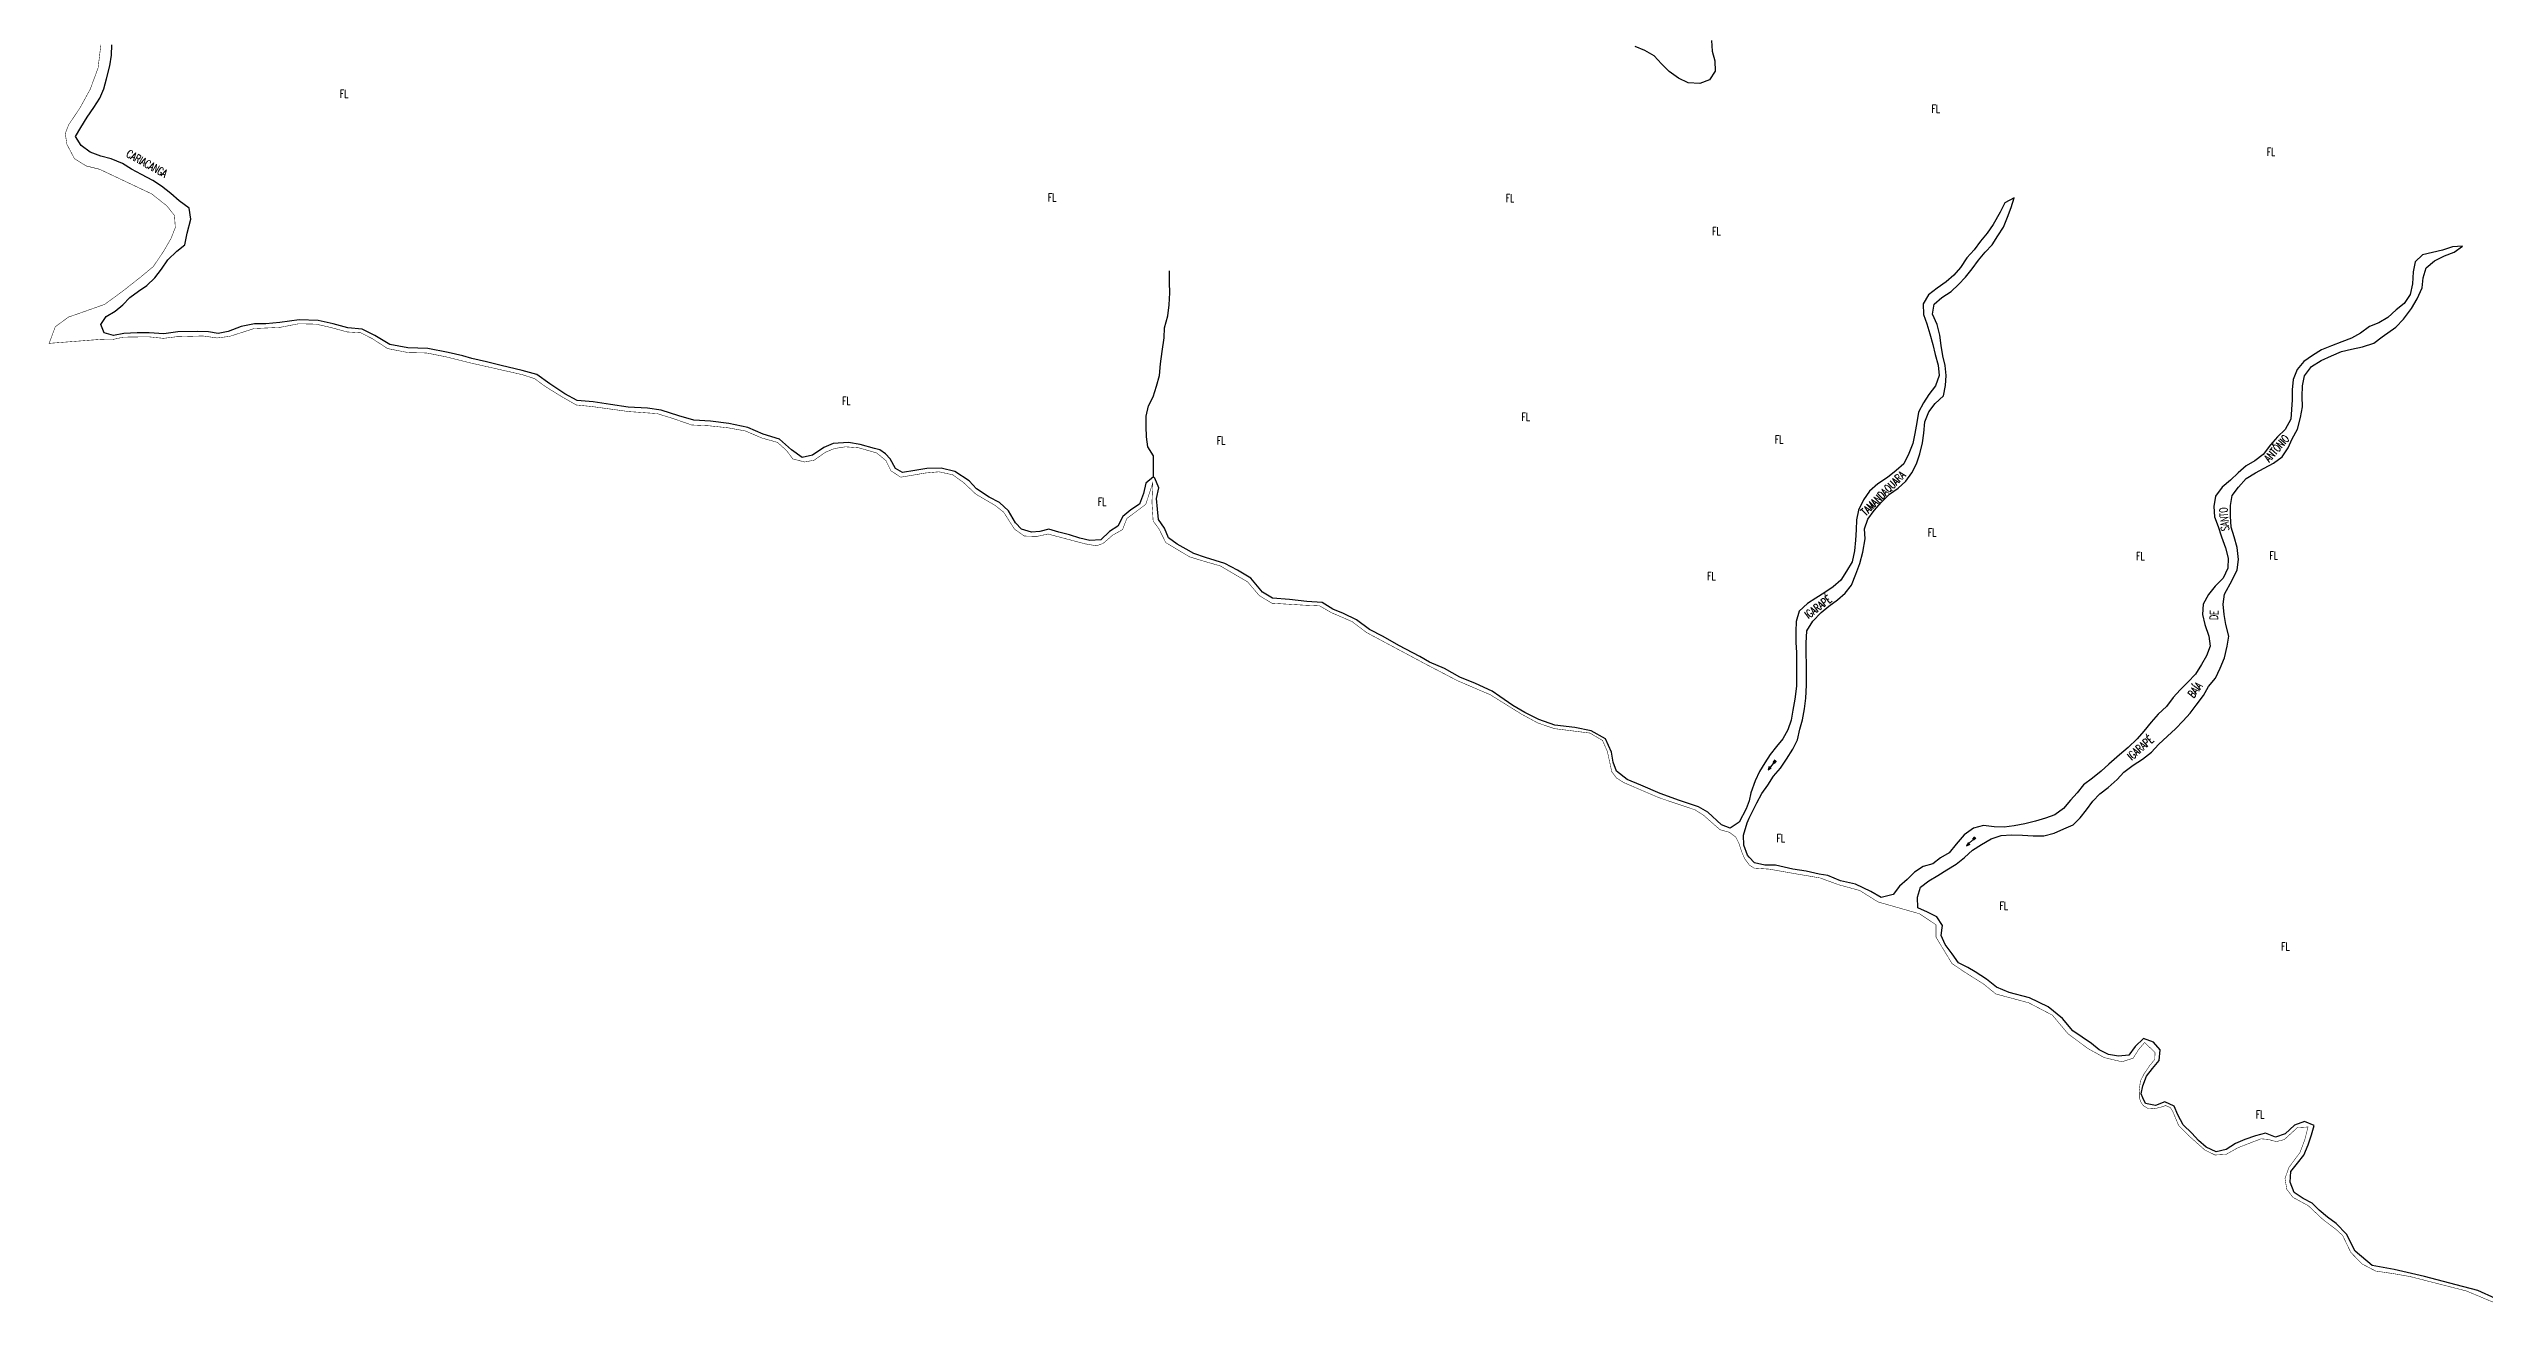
# Model space of a CAD drawing. Header units: millimetres. Extents: x 203684 to 206468, y 4869193 to 4871613.
# Drawn here: x 203787 to 205005, y 4869743 to 4870369 of the extents above; entities that cross this region are included whole.
import ezdxf

# ---------------------------------------------------------------- set-up
doc = ezdxf.new("R2010")
doc.units = ezdxf.units.MM
for name, color, linetype in [('HD-CURSO-INTER', 170, 'Continuous'), ('HD-CURSO-PERENE', 170, 'Continuous'), ('HD-TXT-PERENE', 170, 'Continuous'), ('LM-LIM-SETOR-FISCAL', 250, 'Continuous'), ('VG-ORLA-VEGETACAO', 90, 'Continuous'), ('VG-TXT-VEGETACAO', 90, 'Continuous')]:
    doc.layers.add(name, color=color, linetype=linetype)
doc.styles.add('ARIAL', font='simplex.shx')

# ---------------------------------------------------------------- blocks, each defined once
blk = doc.blocks.new('COD035', base_point=(204151.739768, 4871380.185491))
at = {"layer": 'HD-CURSO-PERENE'}
for p, q in [((204151.739768, 4871380.591222), (204153.239768, 4871380.591222)), ((204151.739768, 4871380.191222), (204157.739768, 4871380.191222)), ((204151.739768, 4871379.791222), (204153.239768, 4871379.791222))]:
    blk.add_line(p, q, dxfattribs=at)
blk.add_lwpolyline([(204155.939768, 4871379.591222), (204157.739768, 4871380.191222), (204155.939768, 4871380.791222)], dxfattribs=at)

msp = doc.modelspace()

# ---------------------------------------------------------------- linework, layer by layer
at = {"layer": 'HD-CURSO-INTER'}
msp.add_polyline3d([(204339.5, 4870155.2, 2.5), (204339.5, 4870160.6, 2.5), (204339.5, 4870165.7, 2.5), (204336.6, 4870170.2, 2.5), (204335.9, 4870175.3, 2.5), (204335.8, 4870180.4, 2.5), (204335.8, 4870185.6, 2.5), (204337, 4870190.8, 2.5), (204339.3, 4870195.3, 2.6), (204340.9, 4870200.6, 2.8), (204342.4, 4870206, 3), (204342.9, 4870211.8, 3), (204343.8, 4870217.9, 3), (204344.8, 4870224.7, 3), (204345, 4870229.8, 3), (204346.7, 4870235.7, 3), (204347.3, 4870241.2, 3.1), (204347.7, 4870247.2, 3.1), (204347.5, 4870252.5, 3.1), (204347.4, 4870258.2, 3.3)], dxfattribs=at)
at = {"layer": 'HD-CURSO-PERENE'}
for points in [[(204637.3, 4869993.4, 2.2), (204635.8, 4869989.3, 2.2), (204632.3, 4869982.6, 2.2), (204627.8, 4869979.7, 2.2), (204623.4, 4869981.4, 2.5), (204616.7, 4869987.6, 2.5), (204612, 4869990.4, 2.5), (204602.4, 4869993.5, 2.5), (204592.8, 4869997, 2.5), (204583.2, 4870001.1, 2.5), (204576.3, 4870004, 2.5), (204570.9, 4870008.1, 2.5), (204569.3, 4870012.7, 2.5), (204568.5, 4870017.6, 2.5), (204565.4, 4870024.4, 2.5), (204558.3, 4870028.4, 2.5), (204550.2, 4870030, 2.5), (204540.2, 4870031.1, 2.5), (204532.2, 4870034, 2.5), (204525.2, 4870037.5, 2.5), (204519.2, 4870041, 2.5), (204512.7, 4870045.4, 2.5), (204508.8, 4870048.2, 2.5), (204500.4, 4870051.9, 2.5), (204492.7, 4870055.2, 2.5), (204485, 4870059.5, 2.5), (204477.5, 4870062.7, 2.5), (204472.6, 4870065.4, 2.5), (204462.2, 4870070.9, 2.5), (204454.3, 4870075.5, 2.5), (204447.4, 4870079, 2.5), (204441, 4870083.8, 2.5), (204434.4, 4870086.9, 2.5), (204429.2, 4870089.2, 2.5), (204423.8, 4870092.4, 2.5), (204416.2, 4870093, 2.5), (204407.5, 4870093.9, 2.5), (204399, 4870094.6, 2.5), (204394, 4870097.7, 2.5), (204388.2, 4870104.7, 2.5), (204381.4, 4870108.6, 2.5), (204375.1, 4870112, 2.5), (204365.5, 4870115, 2.5), (204359.6, 4870116.9, 2.5), (204355.8, 4870119.1, 2.5), (204351.3, 4870121.7, 2.5), (204347, 4870124.8, 2.5), (204345, 4870129.7, 2.5), (204342, 4870133.9, 2.5), (204341.4, 4870139.1, 2.5), (204340.9, 4870144.5, 2.5), (204342.1, 4870149.8, 2.5), (204340.2, 4870154.6, 2.5), (204339.5, 4870155.2, 2.5), (204335.7, 4870152.2, 2.5), (204334.4, 4870146.9, 2.5), (204332.5, 4870141.6, 2.5), (204328.1, 4870138.8, 2.5), (204324.2, 4870135.5, 2.5), (204321.7, 4870130.7, 2.5), (204317.5, 4870127.9, 2.5), (204313.1, 4870123.8, 2.5), (204307.6, 4870123.5, 2.5), (204302.7, 4870124.7, 2.5), (204297.4, 4870126.3, 2.5), (204292.1, 4870127.7, 2.5), (204287.1, 4870129.2, 2.5), (204282.6, 4870128, 2.9), (204278.4, 4870127.7, 2.9), (204273.4, 4870129.2, 2.9), (204270.4, 4870132.3, 2.9), (204267, 4870138.3, 2.9), (204262.5, 4870142.4, 2.9), (204257.3, 4870145.2, 2.9), (204251, 4870149.3, 2.9), (204247.3, 4870153.3, 2.9), (204240.1, 4870157.9, 2.9), (204233.3, 4870159.6, 2.9), (204226.2, 4870159.5, 2.9), (204220.1, 4870158.5, 2.9), (204213.9, 4870157.5, 2.9), (204210.4, 4870159.5, 2.9), (204207.8, 4870164.3, 2.9), (204205.5, 4870166.8, 2.9), (204202.7, 4870168.8, 2.9), (204200, 4870169.5, 2.9), (204192.8, 4870171.5, 2.9), (204186.9, 4870172.5, 2.9), (204179.3, 4870171.9, 2.9), (204174.6, 4870169.9, 2.9), (204169, 4870166.1, 2.9), (204163.8, 4870164.9, 2.9), (204158.5, 4870168.8, 2.9), (204152.4, 4870174.1, 2.9), (204144.3, 4870176.6, 2.9), (204136.7, 4870180, 2.9), (204127.2, 4870181.9, 2.9), (204118, 4870183.1, 2.9), (204109.6, 4870183.6, 2.9), (204102.2, 4870185.7, 2.9), (204093.4, 4870188.6, 2.9), (204086.5, 4870189.6, 2.9), (204076.8, 4870190.1, 2.9), (204068, 4870191.4, 2.9), (204059.4, 4870192.7, 2.9), (204051.3, 4870193.5, 2.9), (204045.1, 4870196.8, 2.9), (204037.7, 4870201.7, 2.9), (204031.2, 4870206.4, 2.9), (204023.8, 4870208.4, 2.9), (204013.3, 4870211, 2.9), (204006, 4870212.7, 2.9), (203998.6, 4870214.4, 2.9), (203994.2, 4870215.8, 2.9), (203986.8, 4870217.4, 2.9), (203976.7, 4870219.4, 2.9), (203966.7, 4870219.7, 2.9), (203957.6, 4870221.4, 2.9), (203950.2, 4870226, 2.9), (203943.9, 4870229.1, 2.9), (203936.6, 4870229.8, 2.9), (203929.3, 4870231.8, 2.9), (203921.9, 4870233.4, 2.9), (203912.4, 4870233.7, 2.9), (203902.7, 4870232.4, 2.9), (203895.6, 4870231.8, 2.9), (203890, 4870231.8, 2.9), (203883.3, 4870230.5, 2.9), (203876.9, 4870227.9, 2.9), (203871.8, 4870227, 2.9), (203867, 4870227.8, 2.9), (203861.4, 4870228, 2.9), (203851.6, 4870227.7, 2.9), (203844.6, 4870226.7, 2.9), (203837.4, 4870227.3, 2.9), (203831.3, 4870227.3, 2.9), (203824.7, 4870227, 2.9), (203819.5, 4870225.9, 2.9), (203814.8, 4870227.3, 2.9), (203813.2, 4870231.5, 2.9), (203815.9, 4870235.5, 2.9), (203820.4, 4870238.1, 2.9), (203824.2, 4870241.3, 2.9), (203827.7, 4870244.9, 2.9), (203832, 4870248.1, 2.9), (203836.2, 4870251, 2.9), (203840.1, 4870254.7, 2.9), (203843.5, 4870259.1, 2.9), (203846.6, 4870263.8, 2.9), (203851.1, 4870268, 2.9), (203855.1, 4870271.2, 2.9), (203856.3, 4870277, 2.9), (203858.1, 4870284, 2.9), (203857.3, 4870289.5, 2.9), (203852.4, 4870293.3, 2.9), (203848.2, 4870296.9, 2.9), (203843.5, 4870300.5, 2.9), (203839.2, 4870303.4, 2.9), (203833.5, 4870306.4, 2.9), (203828.5, 4870309, 2.9), (203824, 4870311.9, 2.9), (203818.4, 4870314.3, 2.9), (203813.2, 4870315.5, 2.9), (203807.8, 4870317.6, 2.9), (203803.4, 4870320.9, 2.9), (203800.5, 4870325.4, 2.9), (203803.2, 4870329.9, 2.9), (203806.4, 4870335, 2.9), (203809.6, 4870339.9, 2.9), (203812.6, 4870344.6, 2.9), (203814.7, 4870349.3, 2.9), (203816, 4870354.2, 2.9), (203817.7, 4870360.8, 2.9), (203818.5, 4870366, 2.9), (203818.6, 4870371.3, 2.9)], [(204637.3, 4869984.6, 2.2), (204638.5, 4869987, 2.2), (204641.1, 4869992.4, 2.2), (204643.6, 4869997, 2.2), (204646.6, 4870001.2, 2.2), (204649.4, 4870005.6, 2.2), (204652.9, 4870009.6, 2.2), (204655.9, 4870014.2, 2.2), (204659.1, 4870019.1, 2.2), (204661.4, 4870023.9, 2.2), (204662.6, 4870029.1, 2.2), (204664, 4870033.9, 2.2), (204665, 4870039.3, 2.2), (204665.6, 4870044.7, 2.2), (204665.9, 4870051.1, 2.2), (204665.9, 4870056.6, 2.2), (204665.9, 4870061.7, 2.2), (204665.8, 4870067, 2.2), (204665.8, 4870072.1, 2.2), (204666.1, 4870078.3, 2.2), (204669.2, 4870083.1, 2.2), (204673.3, 4870087.4, 2.2), (204677.2, 4870090.7, 2.2), (204681.4, 4870093.8, 2.2), (204685.3, 4870097.1, 2.2), (204688.4, 4870101.2, 2.2), (204690.7, 4870106.7, 2.2), (204692.6, 4870112, 2.2), (204694.2, 4870117.6, 2.2), (204695.3, 4870124.3, 2.2), (204695, 4870129.3, 2.2), (204696.6, 4870134.2, 2.2), (204699.8, 4870138.5, 2.2), (204703.4, 4870142.6, 2.2), (204707.4, 4870146.7, 2.2), (204711.8, 4870149.7, 2.2), (204715.7, 4870153.1, 2.2), (204718.7, 4870157.3, 2.2), (204721, 4870161.8, 2.2), (204722.7, 4870166.8, 2.2), (204723.9, 4870172.2, 2.2), (204724.6, 4870177.1, 2.2), (204725.1, 4870182.7, 2.2), (204727.2, 4870187.7, 2.2), (204730.3, 4870192, 2.2), (204734.4, 4870195.8, 2.2), (204735.5, 4870200.9, 2.2), (204735.7, 4870205.9, 2.2), (204735.2, 4870210.9, 2.2), (204734.1, 4870215.8, 2.2), (204733.3, 4870221, 2.2), (204732.6, 4870226.1, 2.2), (204731.2, 4870231.5, 2.2), (204729, 4870236.6, 2.2), (204729.8, 4870241.6, 2.2), (204733.6, 4870245, 2.2), (204738.2, 4870248, 2.2), (204742, 4870251.4, 2.2), (204745.4, 4870255.1, 2.2), (204748.8, 4870259.2, 2.2), (204752, 4870263.5, 2.2), (204755.3, 4870267.5, 2.2), (204758.7, 4870271.3, 2.2), (204761.6, 4870275.7, 2.2), (204764.5, 4870280, 2.2), (204766.5, 4870285.1, 2.2), (204768.3, 4870289.9, 2.2), (204769.7, 4870294.7, 2.2), (204765.1, 4870292.2, 2.2), (204762.8, 4870287.5, 2.2), (204759.3, 4870281.4, 2.2), (204756.3, 4870277.1, 2.2), (204753, 4870273.1, 2.2), (204749.8, 4870268.7, 2.2), (204746.1, 4870264.8, 2.2), (204742.9, 4870260, 2.2), (204739.6, 4870256.1, 2.2), (204735.7, 4870252.7, 2.2), (204731.3, 4870249.6, 2.2), (204727, 4870246.2, 2.2), (204724.3, 4870241.8, 2.2), (204724.4, 4870236.5, 2.2), (204726.2, 4870231.8, 2.2), (204727.7, 4870226.7, 2.2), (204729.1, 4870221.5, 2.2), (204730.3, 4870216.4, 2.2), (204731.7, 4870211.1, 2.2), (204732.3, 4870206, 2.2), (204730.4, 4870200.8, 2.2), (204727.1, 4870196.5, 2.2), (204724.4, 4870192.2, 2.2), (204722, 4870187.6, 2.2), (204721.2, 4870182.5, 2.2), (204720.2, 4870176.9, 2.2), (204719.1, 4870171.9, 2.2), (204717.2, 4870167, 2.2), (204714.6, 4870161.7, 2.2), (204710.8, 4870158.4, 2.2), (204706.5, 4870155, 2.2), (204701.6, 4870151.8, 2.2), (204697.4, 4870148.2, 2.2), (204694.5, 4870143.8, 2.2), (204691.9, 4870138.7, 2.2), (204690.9, 4870133.8, 2.2), (204690.8, 4870128.8, 2.2), (204690.5, 4870123.6, 2.2), (204690, 4870118.3, 2.2), (204688.8, 4870112.8, 2.2), (204686, 4870108.2, 2.2), (204683.1, 4870103.7, 2.2), (204679.3, 4870100.3, 2.2), (204675.1, 4870097.4, 2.2), (204670.7, 4870094.7, 2.2), (204666.4, 4870091.9, 2.2), (204662.3, 4870088.1, 2.2), (204660.8, 4870083, 2.2), (204660.6, 4870078, 2.2), (204660.7, 4870072.4, 2.2), (204660.9, 4870067.4, 2.2), (204660.9, 4870062, 2.2), (204660.9, 4870056.4, 2.2), (204660.9, 4870050.7, 2.2), (204660.2, 4870044.2, 2.2), (204659.1, 4870038.6, 2.2), (204658.3, 4870033.6, 2.2), (204656.7, 4870028.8, 2.2), (204654.2, 4870024.4, 2.2), (204651, 4870020.5, 2.2), (204647.8, 4870016.5, 2.2), (204645.1, 4870012.4, 2.2), (204642.5, 4870008, 2.2), (204640.3, 4870003.4, 2.2), (204638.1, 4869997.4, 2.2), (204637.3, 4869993.4, 2.2)], [(205010.4, 4869744.6, 2.2), (205001.6, 4869748.5, 2.2), (204990.7, 4869751.4, 2.2), (204974.9, 4869755.5, 2.2), (204959.7, 4869759, 2.2), (204948.8, 4869761, 2.2), (204940.3, 4869768.3, 2.2), (204935.9, 4869776.7, 2.2), (204930.8, 4869782.1, 2.2), (204926.5, 4869785.2, 2.2), (204922.2, 4869788.7, 2.2), (204918.7, 4869792.3, 2.2), (204914.2, 4869794.6, 2.2), (204909.8, 4869797.5, 2.2), (204907.7, 4869802.7, 2.2), (204908.1, 4869808, 2.2), (204911.5, 4869812.2, 2.2), (204914.6, 4869816.3, 2.2), (204916.8, 4869821.4, 2.2), (204918.4, 4869826.3, 2.2), (204919.8, 4869831.1, 2.2), (204914.9, 4869833, 2.2), (204909.9, 4869831.2, 2.2), (204905.3, 4869826.8, 2.2), (204900.4, 4869825.2, 2.2), (204895.5, 4869827.2, 2.2), (204890.4, 4869825.8, 2.2), (204885.1, 4869824, 2.2), (204880.4, 4869822, 2.2), (204875.8, 4869819.1, 2.2), (204870.7, 4869817.9, 2.2), (204865.8, 4869820.2, 2.2), (204862, 4869823.6, 2.2), (204858.6, 4869827.2, 2.2), (204854.2, 4869831.3, 2.2), (204851.6, 4869836.4, 2.2), (204849.7, 4869840.7, 2.2), (204845.1, 4869842.8, 2.2), (204840.5, 4869841, 2.2), (204835.5, 4869842.1, 2.2), (204834.1, 4869844.8, 2.2), (204833.3, 4869846.8, 2.2), (204834.1, 4869850.8, 2.2), (204835.9, 4869855.7, 2.2), (204839, 4869859.6, 2.2), (204842.2, 4869863.5, 2.2), (204842.7, 4869868.9, 2.2), (204839.4, 4869872.7, 2.2), (204834.4, 4869874.6, 2.2), (204830.3, 4869870.6, 2.2), (204827.1, 4869866.2, 2.2), (204822, 4869865.7, 2.2), (204817, 4869866.6, 2.2), (204812.3, 4869868.8, 2.2), (204808.4, 4869872, 2.2), (204799.1, 4869878.4, 2.2), (204794, 4869884.6, 2.2), (204786.8, 4869890.4, 2.2), (204777.4, 4869894.8, 2.2), (204767.2, 4869897.6, 2.2), (204761, 4869900.2, 2.2), (204756, 4869904.2, 2.2), (204750.2, 4869907.8, 2.2), (204746.6, 4869910, 2.2), (204741.9, 4869912.3, 2.2), (204738.8, 4869916.8, 2.2), (204735.3, 4869921.5, 2.2), (204733.3, 4869926.1, 2.2), (204733.7, 4869929.8, 2.2), (204733.9, 4869931.1, 2.2), (204731.1, 4869935.4, 2.2), (204726.4, 4869937.6, 2.2), (204721.6, 4869939.9, 2.2), (204721.5, 4869945.2, 2.2), (204723, 4869950.1, 2.2), (204727.1, 4869953.4, 2.2), (204731.6, 4869956, 2.2), (204736.1, 4869958.8, 2.2), (204740.7, 4869961.7, 2.2), (204744.9, 4869965, 2.2), (204748.9, 4869968.6, 2.2), (204753.5, 4869971.5, 2.2), (204758.2, 4869974.3, 2.2), (204763.2, 4869976, 2.2), (204768.4, 4869976.4, 2.2), (204773.9, 4869976.2, 2.2), (204779.2, 4869975.8, 2.2), (204784.6, 4869975.8, 2.2), (204789.8, 4869977.2, 2.2), (204794.6, 4869979.3, 2.2), (204799.2, 4869981.4, 2.2), (204802.8, 4869984.9, 2.2), (204805.9, 4869988.9, 2.2), (204809.1, 4869993.2, 2.2), (204812.6, 4869996.9, 2.2), (204816.8, 4870000, 2.2), (204821.2, 4870004, 2.2), (204824.6, 4870007.7, 2.2), (204829.3, 4870011.1, 2.2), (204833.9, 4870014.1, 2.2), (204838.4, 4870017.6, 2.2), (204842, 4870021.5, 2.2), (204846.4, 4870025.7, 2.2), (204850.4, 4870029.3, 2.2), (204854.3, 4870033.3, 2.2), (204857.7, 4870037.1, 2.2), (204860.8, 4870041.2, 2.2), (204864.5, 4870046, 2.2), (204866.9, 4870050.4, 2.2), (204870.4, 4870054.6, 2.2), (204872.8, 4870059.6, 2.2), (204875, 4870064.8, 2.2), (204876.2, 4870070.6, 2.2), (204877.1, 4870075.7, 2.2), (204875.6, 4870081.5, 2.2), (204874.7, 4870086.4, 2.2), (204874.2, 4870091.7, 2.2), (204875, 4870096.6, 2.2), (204878.7, 4870103.6, 2.2), (204881.2, 4870108.8, 2.2), (204881.9, 4870114, 2.2), (204881.3, 4870120, 2.2), (204879.7, 4870125.3, 2.2), (204878.2, 4870130.1, 2.2), (204877.9, 4870135.7, 2.2), (204877.9, 4870141, 2.2), (204878.8, 4870146, 2.2), (204881.9, 4870150.2, 2.2), (204885.8, 4870154.4, 2.2), (204890.4, 4870157.2, 2.2), (204894.8, 4870159.6, 2.2), (204899.5, 4870162.1, 2.2), (204903.8, 4870165.3, 2.2), (204906.7, 4870169.7, 2.2), (204908.8, 4870174.3, 2.2), (204911.4, 4870179.1, 2.2), (204913, 4870184.9, 2.2), (204913.9, 4870190.2, 2.2), (204913.7, 4870195.4, 2.2), (204913.9, 4870200.7, 2.2), (204915, 4870205.7, 2.2), (204918.5, 4870210.4, 2.2), (204923.3, 4870213.4, 2.2), (204928.5, 4870215.8, 2.2), (204933.4, 4870217.9, 2.2), (204938.5, 4870219.1, 2.2), (204943.9, 4870220.2, 2.2), (204949.6, 4870222.1, 2.2), (204953.8, 4870225.3, 2.2), (204960.6, 4870230.1, 2.2), (204964.4, 4870234.1, 2.2), (204968.5, 4870239.4, 2.2), (204971.2, 4870244.3, 2.2), (204973.8, 4870249.7, 2.2), (204974.2, 4870254.8, 2.2), (204975.8, 4870259.8, 2.2), (204980, 4870263.3, 2.2), (204984.9, 4870265.7, 2.2), (204989.7, 4870267.5, 2.2), (204994, 4870270.6, 2.2), (204988.9, 4870270.3, 2.2), (204984, 4870268.5, 2.2), (204978.9, 4870267.4, 2.2), (204974, 4870266.3, 2.2), (204970.3, 4870262.7, 2.2), (204969.3, 4870257.7, 2.2), (204969, 4870251.8, 2.2), (204967.8, 4870246.5, 2.2), (204964.8, 4870242, 2.2), (204960.7, 4870238.8, 2.2), (204956.6, 4870235, 2.2), (204952.1, 4870232.3, 2.2), (204947.4, 4870230.4, 2.2), (204943, 4870227.1, 2.2), (204938.5, 4870224.6, 2.2), (204933.6, 4870222.7, 2.2), (204928.5, 4870220.8, 2.2), (204923.4, 4870218.7, 2.2), (204919, 4870216, 2.2), (204914.6, 4870212.9, 2.2), (204911.2, 4870208.9, 2.2), (204909.3, 4870203.9, 2.2), (204908.7, 4870198.8, 2.2), (204908.7, 4870193.7, 2.2), (204908.1, 4870184.1, 2.2), (204905.3, 4870179, 2.2), (204901.5, 4870175.2, 2.2), (204897.9, 4870171.3, 2.2), (204894.3, 4870166.5, 2.2), (204890.1, 4870163.2, 2.2), (204885.7, 4870160.7, 2.2), (204881.7, 4870157.2, 2.2), (204878, 4870153.6, 2.2), (204873.7, 4870150.2, 2.2), (204870.5, 4870145.7, 2.2), (204869.6, 4870140.5, 2.2), (204870, 4870135.3, 2.2), (204871.7, 4870130.5, 2.2), (204873.4, 4870125.3, 2.2), (204875.4, 4870119.8, 2.2), (204876.7, 4870114.7, 2.2), (204876.6, 4870109.6, 2.2), (204874.3, 4870104.7, 2.2), (204870.2, 4870100.7, 2.2), (204866.9, 4870096.5, 2.2), (204864.3, 4870091.7, 2.2), (204863.9, 4870086.4, 2.2), (204865.1, 4870081.5, 2.2), (204867.1, 4870075.7, 2.2), (204867.7, 4870070.7, 2.2), (204865.9, 4870065.8, 2.2), (204863.5, 4870061.4, 2.2), (204860.5, 4870056.7, 2.2), (204856.6, 4870052.6, 2.2), (204852.8, 4870048.8, 2.2), (204849.2, 4870045, 2.2), (204845.9, 4870040.5, 2.2), (204841.8, 4870036.6, 2.2), (204838.3, 4870032.7, 2.2), (204834.6, 4870028.1, 2.2), (204831.2, 4870024.4, 2.2), (204826.8, 4870020, 2.2), (204822.5, 4870016.3, 2.2), (204817.1, 4870011.7, 2.2), (204813.3, 4870008.1, 2.2), (204809, 4870004.6, 2.2), (204804.4, 4870001.3, 2.2), (204801.2, 4869997.4, 2.2), (204797.9, 4869993.6, 2.2), (204794.4, 4869989.5, 2.2), (204790.1, 4869986.3, 2.2), (204785.4, 4869984.6, 2.2), (204780.5, 4869983.2, 2.2), (204775.1, 4869981.9, 2.2), (204769.8, 4869980.8, 2.2), (204764.8, 4869980.2, 2.2), (204759.8, 4869980.3, 2.2), (204754.4, 4869981, 2.2), (204749.4, 4869979.6, 2.2), (204744.7, 4869976.3, 2.2), (204740.8, 4869971.7, 2.2), (204737.3, 4869967.4, 2.2), (204733, 4869964.9, 2.2), (204729.1, 4869961.8, 2.2), (204724.3, 4869960.5, 2.2), (204720, 4869957.7, 2.2), (204716.3, 4869954, 2.2), (204712.4, 4869950.7, 2.2), (204709.3, 4869946.5, 2.2), (204703.3, 4869945, 2.2), (204698.2, 4869948, 2.2), (204690.4, 4869951.6, 2.2), (204682.9, 4869953.4, 2.2), (204676.6, 4869956, 2.2), (204672.3, 4869956.7, 2.2), (204665.8, 4869958.2, 2.2), (204659.2, 4869959.2, 2.2), (204650.4, 4869961.1, 2.2), (204645.1, 4869961.1, 2.2), (204640, 4869962.4, 2.2), (204637.3, 4869965.1, 2.2)], [(204637.3, 4869965.1, 2.2), (204636.4, 4869966.1, 2.2), (204634.6, 4869971.1, 2.2), (204634.5, 4869976.1, 2.2), (204636.3, 4869982.4, 2.2), (204637.3, 4869984.6, 2.2)]]:
    msp.add_polyline3d(points, dxfattribs=at)
at = {"layer": 'LM-LIM-SETOR-FISCAL', "const_width": 0.25}
msp.add_lwpolyline([(203813.2, 4870371.3), (203811.8, 4870359.7), (203807.9, 4870349.1), (203802.7, 4870339.6), (203797.1, 4870331.3), (203795.4, 4870326.9), (203796.2, 4870321.5), (203800, 4870314.3), (203805.8, 4870310.7), (203812.6, 4870309), (203838.6, 4870296.7), (203846.2, 4870290.7), (203850, 4870285.9), (203850.4, 4870279.9), (203848.3, 4870274.5), (203844.6, 4870268.1), (203839.4, 4870260.4), (203833.4, 4870255.4), (203824, 4870248), (203815.1, 4870241.5), (203805.8, 4870238.2), (203796.9, 4870235.1), (203790.4, 4870230.3), (203787.3, 4870222), (203813.2, 4870224), (203819, 4870223.9), (203824.4, 4870225.1), (203836.8, 4870225.3), (203844.5, 4870224.5), (203850.8, 4870225.3), (203864.2, 4870225.7), (203871.3, 4870224.7), (203877.6, 4870225.5), (203889.8, 4870229.4), (203902.8, 4870230), (203912.1, 4870231.8), (203920.8, 4870231.6), (203927.9, 4870230), (203936.4, 4870227.7), (203943.1, 4870227.3), (203949, 4870224.3), (203956.5, 4870219.4), (203966.7, 4870217.4), (203976, 4870217.2), (203985.6, 4870215.3), (203997.6, 4870212.3), (204013.1, 4870208.8), (204023.7, 4870206.4), (204030, 4870204.4), (204035.6, 4870200.3), (204043.2, 4870195.6), (204050.9, 4870191.2), (204058.8, 4870190.4), (204066.9, 4870189.3), (204077.1, 4870187.9), (204091.3, 4870186.9), (204099, 4870184.5), (204108.6, 4870181.2), (204117.2, 4870180.8), (204126.7, 4870179.8), (204135.5, 4870178.2), (204143.6, 4870174.7), (204151.5, 4870172.5), (204156, 4870168.4), (204159.2, 4870164.2), (204165.1, 4870162.7), (204169.8, 4870163.6), (204175.5, 4870167.6), (204179.9, 4870169.4), (204185.4, 4870170.3), (204192.1, 4870169.8), (204201.1, 4870167.2), (204205.7, 4870163.4), (204208.2, 4870158.3), (204213.1, 4870155.1), (204225.5, 4870157.2), (204232.2, 4870157.8), (204239.1, 4870156.3), (204244.4, 4870152.5), (204250.7, 4870146.6), (204260.1, 4870141.1), (204264.5, 4870137.7), (204270, 4870129.1), (204274.9, 4870125.7), (204281.2, 4870125.5), (204286.7, 4870126.7), (204305.2, 4870121.8), (204311, 4870120.8), (204314.3, 4870122), (204319, 4870126.1), (204324, 4870128.9), (204326.1, 4870134.4), (204335.6, 4870141.5), (204339.1, 4870152.3), (204338.7, 4870142.5), (204339.3, 4870133.2), (204342.3, 4870129.1), (204345.6, 4870122.4), (204357.5, 4870115.3), (204364, 4870113.3), (204373, 4870110.7), (204380.3, 4870106.4), (204386.5, 4870102.8), (204392.4, 4870095.9), (204398.7, 4870092.1), (204415.4, 4870091.1), (204422.5, 4870090.8), (204428.4, 4870087.4), (204438.8, 4870082.9), (204446.1, 4870077.4), (204475.3, 4870061.8), (204491.6, 4870053.3), (204507.8, 4870046.4), (204523.4, 4870036.7), (204531.5, 4870032.3), (204540, 4870029.4), (204557.7, 4870027.2), (204564, 4870023.5), (204566.4, 4870018), (204568.6, 4870007.9), (204571, 4870004.7), (204574.7, 4870002.4), (204592.2, 4869994.9), (204610.3, 4869988.8), (204614.5, 4869986.1), (204622.7, 4869978.9), (204627.4, 4869977.6), (204630.6, 4869975.2), (204632.2, 4869972), (204633.5, 4869968), (204635.1, 4869964.3), (204637.4, 4869961.2), (204639.8, 4869959.7), (204647.3, 4869959.2), (204659.2, 4869957.1), (204672.7, 4869954.8), (204682, 4869951.4), (204692.6, 4869948.5), (204701.7, 4869942.8), (204722.4, 4869936.9), (204730.7, 4869931.4), (204730.7, 4869925.2), (204738.7, 4869912), (204745.2, 4869907.6), (204754.3, 4869901.9), (204760.6, 4869896.8), (204777, 4869892.4), (204788.9, 4869886.2), (204796.7, 4869876.9), (204806.5, 4869869.6), (204814.8, 4869865), (204823.6, 4869862.9), (204829.3, 4869864.7), (204831.9, 4869868.9), (204835, 4869872.5), (204840.2, 4869867.6), (204840.1, 4869864.1), (204837.4, 4869860.8), (204834.7, 4869856.8), (204832.9, 4869853.3), (204832.3, 4869848.4), (204832.4, 4869844.8), (204833.1, 4869842.8), (204834.3, 4869841), (204836.6, 4869839.6), (204839.7, 4869839.4), (204842.7, 4869840.1), (204845.5, 4869841), (204847.9, 4869840), (204849.2, 4869837.8), (204852, 4869831.1), (204856.9, 4869826.1), (204865.1, 4869818.8), (204870.2, 4869816.3), (204875.7, 4869816.6), (204881.8, 4869820), (204893.2, 4869824.4), (204896.7, 4869824.1), (204900.8, 4869823), (204904.8, 4869824), (204911.4, 4869830), (204916.7, 4869830.3), (204915.1, 4869824), (204912.7, 4869817.6), (204907.1, 4869810), (204905.2, 4869804.5), (204906.1, 4869799.1), (204909.2, 4869795.1), (204916.8, 4869791), (204924, 4869784.2), (204930.6, 4869779.2), (204934, 4869776.1), (204938.1, 4869767.6), (204943.8, 4869761.8), (204950.5, 4869758.3), (204959.4, 4869757), (204967.9, 4869755.5), (204996, 4869748.3), (205009.1, 4869742.8)], dxfattribs=at)
at = {"layer": 'VG-ORLA-VEGETACAO'}
msp.add_polyline3d([(204618.5, 4870373.4, 4), (204618.8, 4870368.1, 4), (204620.2, 4870363.2, 4), (204620.3, 4870358.1, 4), (204617.5, 4870353.7, 4), (204612.7, 4870351.9, 4), (204606.8, 4870352.2, 4), (204602, 4870354.5, 4), (204597.3, 4870357.9, 4), (204593.4, 4870361.8, 4), (204589.8, 4870365.8, 4.1), (204585.2, 4870368.4, 4.2), (204580.3, 4870370.4, 4.1)], dxfattribs=at)

# ---------------------------------------------------------------- block references
at = {"layer": 'HD-TXT-PERENE'}
for p, rotation in [((204650.4, 4870013.5), 232), ((204750.3, 4869975), 224)]:
    msp.add_blockref('COD035', p, dxfattribs=dict(at, rotation=rotation))

# ---------------------------------------------------------------- texts
at = {"layer": 'HD-TXT-PERENE', "style": 'ARIAL', "width": 0.7}
for s, rotation, p in [('CARIACANGA', 331, (203825.5, 4870315.5)), ('ANTÔNIO', 49, (204897.4, 4870162.3)), ('TAMANDAQUARA', 45, (204695.6, 4870135.5)), ('SANTO', 95, (204877.3, 4870128.4)), ('IGARAPÉ', 37, (204666.9, 4870084.1)), ('DE', 88, (204871.6, 4870083.7)), ('BAÍA', 52, (204859.4, 4870044.5)), ('IGARAPÉ', 41, (204828.5, 4870013.4))]:
    msp.add_text(s, height=4, rotation=rotation, dxfattribs=at).set_placement(p)
at = {"layer": 'VG-TXT-VEGETACAO', "style": 'ARIAL', "width": 0.7}
for p in [(203932.7, 4870344.8), (204728.5, 4870337.3, 2.2), (204896.1, 4870315.7, 2.2), (204286.7, 4870292.9), (204515.6, 4870292.6, 5.1), (204618.8, 4870276, 5.1), (204183.8, 4870191.2), (204523.5, 4870183.2, 5.1), (204371.2, 4870171.4), (204650.2, 4870172, 5.1), (204311.7, 4870140.8), (204726.7, 4870125.5, 5.1), (204616.3, 4870103.7, 5.1), (204830.8, 4870113.7, 2.2), (204897.4, 4870113.9, 2.2), (204651, 4869972.6, 5.1), (204762.5, 4869938.9, 2.2), (204903.3, 4869918.6, 2.2), (204890.7, 4869834.6, 2.2)]:
    msp.add_text('FL', height=4, dxfattribs=at).set_placement(p)

doc.saveas('drawing.dxf')
